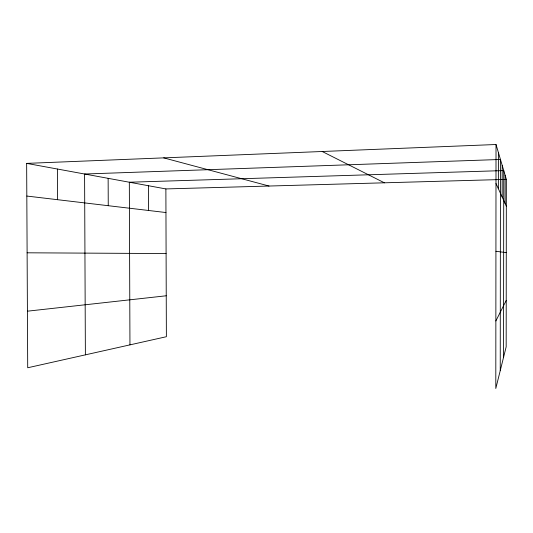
<?xml version="1.0" encoding="UTF-8"?>
<svg xmlns="http://www.w3.org/2000/svg" width="533" height="533" viewBox="0 0 533 533"><rect width="100%" height="100%" fill="white"/><g stroke="black" fill="none" stroke-linecap="round" stroke-linejoin="round"><path stroke-width="0.8" d="M496.023 144.51L495.797 388.49L506.17 346.816L506.35 179.388L496.023 144.51L26.65 163.384L27.709 367.763L166.376 336.716L165.876 188.929L26.65 163.384M498.362 188.722L498.402 152.531M500.24 370.628L500.454 159.467L84.587 174.018L85.387 354.851M502.166 197.043L502.199 165.363M503.545 357.35L503.745 170.58L129.326 182.226L129.952 344.871M505.091 203.439L505.117 175.224M495.857 320.973L506.217 300.452M27.416 311.185L166.236 295.782M165.876 188.929L506.35 179.388M27.116 252.802L166.096 253.561M26.817 196.051L165.956 212.54M495.923 251.283L506.27 252.622M163.718 157.875L269.032 186.037M322.205 151.499L384.393 182.806M495.99 183.525L506.323 206.138M148.48 185.737L148.567 210.475M108.139 178.335L108.252 205.705M57.391 169.028L57.537 199.695"/></g></svg>
